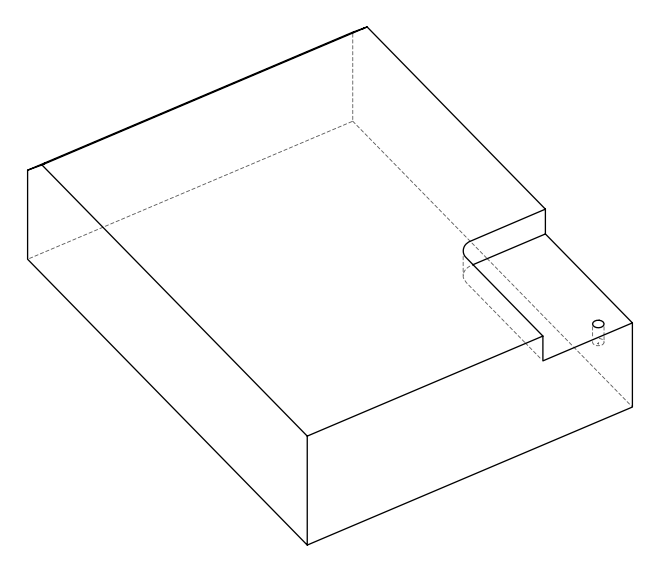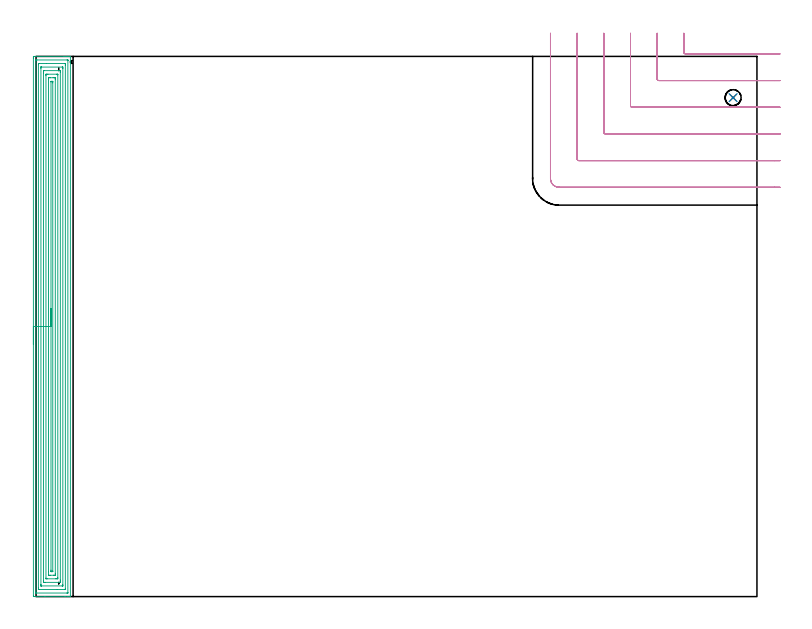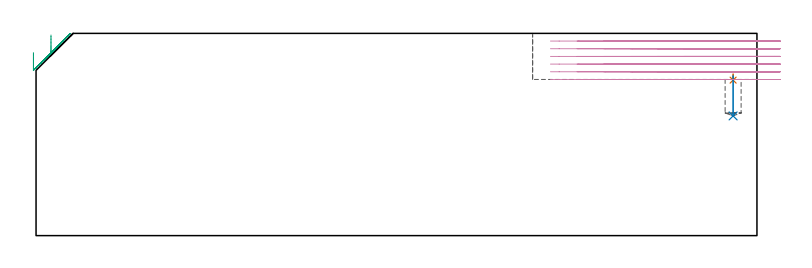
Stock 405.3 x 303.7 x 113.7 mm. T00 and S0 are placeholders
(PLAN: 4 operations, 3 tool changes, 30.9 min)
(1 SPOT_DRILL | STEP1POCKET | NXT0321_9005460120000 | 0.03 min | 2809 mm3)
(2 DRILL_BLIND_HOLE_INTO_CENTER | STEP1POCKET | NXT0301_061 | 0.1 min | 1269 mm3)
(3 AREA_MILL | FG_CHAMFER_SURFACE | UGT0205_001 | 19.71 min | 65694 mm3)
(4 MILL_CORNER_NOTCH_RECTANGULAR | CORNER_NOTCH_RECTANGULAR | UGT0201_136 | Follow Part, ap 5, ae 75% | 11.07 min | 268977 mm3)
(TOOL NXT0321_9005460120000 | NC Spot Drill, 142deg, 12mm, Carbide, Uncoated | D12 PA142 FL30 Z2)
(TOOL NXT0301_061 | Carbide Drill 9mm [860.1-0900-027A1-MM 2214] | D9 PA140 FL47 Z2)
(TOOL UGT0205_001 | Chamfer Mill 20 x 3 x 45 deg. | D20 FL50 Z2)
(TOOL UGT0201_136 | Carbide End Mill 20.0 | D20 FL30 Z4)
(OP 1 SPOT_DRILL)
G17 G21 G94 G90
T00 M6
G54
G17 G0 G90 X391.9 Y280.5 S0 M3
G43 Z123.7 H0
G94 G81 G98 Z87.413 F250. R90.8
G80
M5
M2
(OP 2 DRILL_BLIND_HOLE_INTO_CENTER)
G17 G21 G94 G90
T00 M6
G54
G17 G0 G90 X391.9 Y280.5 S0 M3
G43 Z123.7 H1
G94 G81 G98 Z67.3 F250. R89.8
G80
M5
M2
(OP 3 AREA_MILL)
G17 G21 G94 G90
T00 M6
G54
G17 G0 G90 X-1.5 Y141.85 S1061 M3
G43 Z123.7 H0
Z102.9
G94 G1 Y141.888 Z102.028 F250.
Y142.002 Z101.164
Y142.191 Z100.312
Y142.453 Z99.48
Y142.787 Z98.674
Y143.19 Z97.9
Y143.658 Z97.164
Y144.19 Z96.472
Y144.779 Z95.829
Y145.422 Z95.24
Y146.114 Z94.709
Y146.85 Z94.24
Y147.624 Z93.837
Y148.43 Z93.503
Y149.262 Z93.241
Y150.114 Z93.052
Y150.978 Z92.938
Y151.85 Z92.9
Y302.798
X-1.499 Y303.097 Z92.901
X-1.493 Y303.683 Z92.904
X-1.491 Y303.693 Z92.906
X-0.907 Y303.7 Z93.49
X15.43 Z109.825
X16.032 Z110.427
X16.61 Z111.007
X16.924 Z111.32
X17.501 Z111.898
X17.816 Z112.211
X18.444 Z112.843
X18.882 Z113.281
X19.249 Y303.697 Z113.64
X19.281 Y303.694 Z113.672
X19.297 Y303.691 Z113.688
X19.3 Y303.543 Z113.7
Y0.157
X19.297 Y0.01 Z113.688
X19.251 Y0.008 Z113.642
X18.882 Y0. Z113.281
X18.444 Z112.844
X17.816 Z112.211
X16.61 Z111.007
X16.032 Z110.427
X4.917 Z99.315
X-1.197 Y0.001 Z93.201
X-1.492 Y0.01 Z92.906
X-1.499 Y0.304 Z92.899
Y0.331
X-1.5 Y151.85 Z92.9
X-0.086 Z94.314
X-0.085 Y301.452 Z94.315
X-0.082 Y301.593 Z94.318
X-0.079 Y301.68 Z94.321
X-0.062 Y301.69 Z94.338
X-0.016 Y301.693 Z94.384
X0.489 Y301.699 Z94.889
X17.428 Z111.828
X17.816 Y301.694 Z112.216
X17.869 Y301.69 Z112.269
X17.879 Y301.684 Z112.279
X17.882 Y301.616 Z112.282
X17.885 Y301.522 Z112.285
X17.886 Y301.382 Z112.286
Y301.312
X17.885 Y2.248 Z112.285
X17.882 Y2.108 Z112.282
X17.879 Y2.02 Z112.279
X17.862 Y2.01 Z112.262
X17.816 Y2.007 Z112.216
X17.311 Y2.001 Z111.711
X0.372 Z94.772
X-0.016 Y2.006 Z94.384
X-0.069 Y2.01 Z94.331
X-0.079 Y2.015 Z94.321
X-0.082 Y2.084 Z94.318
X-0.085 Y2.177 Z94.315
X-0.086 Y2.458 Z94.314
Y151.85
X1.328 Z95.728
X1.329 Y299.074 Z95.729
X1.331 Y299.527 Z95.731
X1.333 Y299.637 Z95.733
X1.335 Y299.683 Z95.735
X1.423 Y299.69 Z95.823
X1.597 Y299.698 Z95.997
X5.873 Y299.7 Z100.273
X16.205 Z110.605
X16.32 Y299.698 Z110.72
X16.412 Y299.694 Z110.812
X16.465 Y299.689 Z110.865
X16.467 Y299.673 Z110.867
X16.469 Y299.527 Z110.869
X16.471 Y299.088 Z110.871
Y298.635
Y4.626
X16.469 Y4.173 Z110.869
X16.467 Y4.063 Z110.867
X16.465 Y4.017 Z110.865
X16.377 Y4.01 Z110.777
X16.203 Y4.002 Z110.603
X11.927 Y4. Z106.327
X1.595 Z95.995
X1.48 Y4.002 Z95.88
X1.388 Y4.006 Z95.788
X1.335 Y4.011 Z95.735
X1.333 Y4.027 Z95.733
X1.331 Y4.173 Z95.731
X1.329 Y4.612 Z95.729
X1.328 Y5.065 Z95.728
Y151.85
X2.743 Z97.143
Y296.85
X2.744 Y297.658 Z97.144
X2.746 Y297.684 Z97.146
X2.749 Y297.69 Z97.149
X2.756 Y297.693 Z97.156
X2.808 Y297.697 Z97.208
X2.914 Y297.699 Z97.314
X3.126 Y297.7 Z97.526
X14.693 Y297.699 Z109.093
X14.894 Y297.698 Z109.294
X14.994 Y297.694 Z109.394
X15.042 Y297.69 Z109.442
X15.051 Y297.682 Z109.451
X15.052 Y297.665 Z109.452
X15.057 Y296.934 Z109.457
Y296.85
Y6.85
X15.056 Y6.042 Z109.456
X15.054 Y6.016 Z109.454
X15.051 Y6.01 Z109.451
X15.044 Y6.007 Z109.444
X14.992 Y6.003 Z109.392
X14.886 Y6.001 Z109.286
X14.674 Y6. Z109.074
X3.107 Y6.001 Z97.507
X2.906 Y6.002 Z97.306
X2.806 Y6.006 Z97.206
X2.758 Y6.01 Z97.158
X2.749 Y6.018 Z97.149
X2.748 Y6.035 Z97.148
X2.743 Y6.766 Z97.143
Y6.85
Y151.85
X4.157 Z98.557
Y294.459
X4.158 Y295.066 Z98.558
X4.16 Y295.349 Z98.56
X4.164 Y295.636 Z98.564
X4.171 Y295.691 Z98.571
X4.205 Y295.693 Z98.605
X4.284 Y295.697 Z98.684
X4.442 Y295.699 Z98.842
X4.7 Y295.7 Z99.1
X12.724 Z107.124
X13.358 Y295.697 Z107.758
X13.622 Y295.694 Z108.022
X13.637 Y295.684 Z108.037
X13.639 Y295.677 Z108.039
X13.642 Y295.066 Z108.042
X13.643 Y294.78 Z108.043
Y9.241
X13.642 Y8.634 Z108.042
X13.64 Y8.352 Z108.04
X13.636 Y8.064 Z108.036
X13.629 Y8.009 Z108.029
X13.595 Y8.007 Z107.995
X13.516 Y8.003 Z107.916
X13.358 Y8.001 Z107.758
X13.1 Y8. Z107.5
X5.076 Z99.476
X4.442 Y8.003 Z98.842
X4.179 Y8.006 Z98.579
X4.163 Y8.016 Z98.563
X4.161 Y8.023 Z98.561
X4.158 Y8.634 Z98.558
X4.157 Y8.92 Z98.557
Y151.85
X5.571 Z99.971
X5.572 Y293.043 Z99.972
X5.573 Y293.281 Z99.973
X5.576 Y293.608 Z99.976
X5.578 Y293.681 Z99.978
X5.668 Y293.69 Z100.068
X5.81 Y293.697 Z100.21
X6.225 Y293.699 Z100.625
X6.698 Y293.7 Z101.098
X11.575 Z105.975
X12.05 Y293.698 Z106.45
X12.19 Y293.692 Z106.59
X12.219 Y293.69 Z106.619
X12.222 Y293.641 Z106.622
X12.226 Y293.521 Z106.626
X12.228 Y293.281 Z106.628
Y10.657
X12.227 Y10.419 Z106.627
X12.224 Y10.092 Z106.624
X12.222 Y10.019 Z106.622
X12.132 Y10.01 Z106.532
X11.99 Y10.003 Z106.39
X11.575 Y10.001 Z105.975
X11.102 Y10. Z105.502
X6.225 Z100.625
X5.75 Y10.002 Z100.15
X5.61 Y10.008 Z100.01
X5.581 Y10.01 Z99.981
X5.578 Y10.059 Z99.978
X5.574 Y10.179 Z99.974
X5.572 Y10.419 Z99.972
X5.571 Y151.85 Z99.971
X6.985 Z101.385
Y290.736
X6.987 Y291.497 Z101.387
X6.988 Y291.625 Z101.388
X6.992 Y291.67 Z101.392
X6.996 Y291.69 Z101.396
X7.016 Y291.692 Z101.416
X7.117 Y291.695 Z101.517
X7.805 Y291.7 Z102.205
X8.008 Z102.408
X9.588 Z103.988
X10.48 Z104.88
X10.683 Y291.697 Z105.083
X10.751 Y291.694 Z105.151
X10.799 Y291.69 Z105.199
X10.808 Y291.627 Z105.208
X10.811 Y291.497 Z105.211
X10.813 Y291.366 Z105.213
X10.815 Y290.604 Z105.215
Y12.964
X10.813 Y12.204 Z105.213
X10.812 Y12.075 Z105.212
X10.808 Y12.03 Z105.208
X10.804 Y12.01 Z105.204
X10.784 Y12.008 Z105.184
X10.683 Y12.005 Z105.083
X9.995 Y12. Z104.395
X9.792 Z104.192
X8.212 Z102.612
X7.32 Z101.72
X7.117 Y12.003 Z101.517
X7.049 Y12.006 Z101.449
X7.001 Y12.01 Z101.401
X6.992 Y12.073 Z101.392
X6.989 Y12.204 Z101.389
X6.987 Y12.334 Z101.387
X6.985 Y13.988 Z101.385
Y151.85
X8.4 Z102.8
Y289.32
X8.402 Y289.487 Z102.802
X8.407 Y289.62 Z102.807
X8.412 Y289.69 Z102.812
X8.912 Y289.7 Z103.312
X9.337 Y289.692 Z103.737
X9.385 Y289.69 Z103.785
X9.394 Y289.661 Z103.794
X9.398 Y289.607 Z103.798
X9.399 Y289.554 Z103.799
X9.4 Y289.211 Z103.8
Y288.82
Y14.38
X9.398 Y14.213 Z103.798
X9.393 Y14.08 Z103.793
X9.388 Y14.01 Z103.788
X8.888 Y14. Z103.288
X8.463 Y14.008 Z102.863
X8.415 Y14.01 Z102.815
X8.406 Y14.039 Z102.806
X8.402 Y14.093 Z102.802
X8.401 Y14.146 Z102.801
X8.4 Y14.489 Z102.8
Y14.88
Y151.85
Y152.722 Z102.838
Y153.586 Z102.951
Y154.438 Z103.14
Y155.27 Z103.403
Y156.076 Z103.736
Y156.85 Z104.139
Y157.586 Z104.608
Y158.278 Z105.139
Y158.921 Z105.729
Y159.51 Z106.372
Y160.042 Z107.064
Y160.51 Z107.8
Y160.913 Z108.573
Y161.247 Z109.379
Y161.509 Z110.211
Y161.698 Z111.063
Y161.812 Z111.928
Y161.85 Z112.8
G0 Z123.7
M5
M2
(OP 4 MILL_CORNER_NOTCH_RECTANGULAR)
G17 G21 G94 G90
T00 M6
G54
G17 G0 G90 X364.2 Y316.7 S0 M3
G43 Z123.7 H0
Z109.383
G94 G1 Y313.7 F250.
Y306.094 F500.
G3 X365.194 Y305.1 R1.
G1 X415.202
X418.202 F250.
G0 Z123.7
X349.2 Y316.7
Z109.383
G1 Y313.7
Y291.094 F500.
G3 X350.194 Y290.1 R1.
G1 X415.3
X418.3 F250.
G0 Z123.7
X334.2 Y316.7
Z109.383
G1 Y313.7
Y276.094 F500.
G3 X335.194 Y275.1 R1.
G1 X415.3
X418.3 F250.
G0 Z123.7
X319.2 Y316.7
Z109.383
G1 Y313.7
Y261.095 F500.
G3 X320.195 Y260.1 R1.
G1 X415.3
X418.3 F250.
G0 Z123.7
X304.2 Y316.7
Z109.383
G1 Y313.7
Y246.095 F500.
G3 X305.195 Y245.1 R1.
G1 X415.3
X418.3 F250.
G0 Z123.7
X289.2 Y316.7
Z109.383
G1 Y313.7
Y235. F500.
G3 X294.1 Y230.1 R4.9
G1 X415.3
X418.3 F250.
G0 Z123.7
X364.2 Y316.7
Z105.067
G1 Y313.7
Y306.094 F500.
G3 X365.194 Y305.1 R1.
G1 X415.202
X418.202 F250.
G0 Z123.7
X349.2 Y316.7
Z105.067
G1 Y313.7
Y291.094 F500.
G3 X350.194 Y290.1 R1.
G1 X415.3
X418.3 F250.
G0 Z123.7
X334.2 Y316.7
Z105.067
G1 Y313.7
Y276.094 F500.
G3 X335.194 Y275.1 R1.
G1 X415.3
X418.3 F250.
G0 Z123.7
X319.2 Y316.7
Z105.067
G1 Y313.7
Y261.095 F500.
G3 X320.195 Y260.1 R1.
G1 X415.3
X418.3 F250.
G0 Z123.7
X304.2 Y316.7
Z105.067
G1 Y313.7
Y246.095 F500.
G3 X305.195 Y245.1 R1.
G1 X415.3
X418.3 F250.
G0 Z123.7
X289.2 Y316.7
Z105.067
G1 Y313.7
Y235. F500.
G3 X294.1 Y230.1 R4.9
G1 X415.3
X418.3 F250.
G0 Z123.7
X364.2 Y316.7
Z100.75
G1 Y313.7
Y306.094 F500.
G3 X365.194 Y305.1 R1.
G1 X415.202
X418.202 F250.
G0 Z123.7
X349.2 Y316.7
Z100.75
G1 Y313.7
Y291.094 F500.
G3 X350.194 Y290.1 R1.
G1 X415.3
X418.3 F250.
G0 Z123.7
X334.2 Y316.7
Z100.75
G1 Y313.7
Y276.095 F500.
G3 X335.195 Y275.1 R1.
G1 X415.3
X418.3 F250.
G0 Z123.7
X319.2 Y316.7
Z100.75
G1 Y313.7
Y261.095 F500.
G3 X320.195 Y260.1 R1.
G1 X415.3
X418.3 F250.
G0 Z123.7
X304.2 Y316.7
Z100.75
G1 Y313.7
Y246.095 F500.
G3 X305.195 Y245.1 R1.
G1 X415.3
X418.3 F250.
G0 Z123.7
X289.2 Y316.7
Z100.75
G1 Y313.7
Y235. F500.
G3 X294.1 Y230.1 R4.9
G1 X415.3
X418.3 F250.
G0 Z123.7
X364.2 Y316.7
Z96.433
G1 Y313.7
Y306.094 F500.
G3 X365.194 Y305.1 R1.
G1 X415.202
X418.202 F250.
G0 Z123.7
X349.2 Y316.7
Z96.433
G1 Y313.7
Y291.094 F500.
G3 X350.194 Y290.1 R1.
G1 X415.3
X418.3 F250.
G0 Z123.7
X334.2 Y316.7
Z96.433
G1 Y313.7
Y276.095 F500.
G3 X335.195 Y275.1 R1.
G1 X415.3
X418.3 F250.
G0 Z123.7
X319.2 Y316.7
Z96.433
G1 Y313.7
Y261.095 F500.
G3 X320.195 Y260.1 R1.
G1 X415.3
X418.3 F250.
G0 Z123.7
X304.2 Y316.7
Z96.433
G1 Y313.7
Y246.095 F500.
G3 X305.195 Y245.1 R1.
G1 X415.3
X418.3 F250.
G0 Z123.7
X289.2 Y316.7
Z96.433
G1 Y313.7
Y235. F500.
G3 X294.1 Y230.1 R4.9
G1 X415.3
X418.3 F250.
G0 Z123.7
X364.2 Y316.7
Z92.117
G1 Y313.7
Y306.094 F500.
G3 X365.194 Y305.1 R1.
G1 X415.202
X418.202 F250.
G0 Z123.7
X349.2 Y316.7
Z92.117
G1 Y313.7
Y291.094 F500.
G3 X350.194 Y290.1 R1.
G1 X415.3
X418.3 F250.
G0 Z123.7
X334.2 Y316.7
Z92.117
G1 Y313.7
Y276.095 F500.
G3 X335.195 Y275.1 R1.
G1 X415.3
X418.3 F250.
G0 Z123.7
X319.2 Y316.7
Z92.117
G1 Y313.7
Y261.095 F500.
G3 X320.195 Y260.1 R1.
G1 X415.3
X418.3 F250.
G0 Z123.7
X304.2 Y316.7
Z92.117
G1 Y313.7
Y246.095 F500.
G3 X305.195 Y245.1 R1.
G1 X415.3
X418.3 F250.
G0 Z123.7
X289.2 Y316.7
Z92.117
G1 Y313.7
Y235. F500.
G3 X294.1 Y230.1 R4.9
G1 X415.3
X418.3 F250.
G0 Z123.7
X364.2 Y316.7
Z87.8
G1 Y313.7
Y306.094 F500.
G3 X365.194 Y305.1 R1.
G1 X415.202
X418.202 F250.
G0 Z123.7
X349.2 Y316.7
Z87.8
G1 Y313.7
Y291.094 F500.
G3 X350.194 Y290.1 R1.
G1 X415.3
X418.3 F250.
G0 Z123.7
X334.2 Y316.7
Z87.8
G1 Y313.7
Y276.095 F500.
G3 X335.195 Y275.1 R1.
G1 X415.3
X418.3 F250.
G0 Z123.7
X319.2 Y316.7
Z87.8
G1 Y313.7
Y261.095 F500.
G3 X320.195 Y260.1 R1.
G1 X415.3
X418.3 F250.
G0 Z123.7
X304.2 Y316.7
Z87.8
G1 Y313.7
Y246.095 F500.
G3 X305.195 Y245.1 R1.
G1 X415.3
X418.3 F250.
G0 Z123.7
X289.2 Y316.7
Z87.8
G1 Y313.7
Y235. F500.
G3 X294.1 Y230.1 R4.9
G1 X415.3
X418.3 F250.
G0 Z123.7
M5
M2
